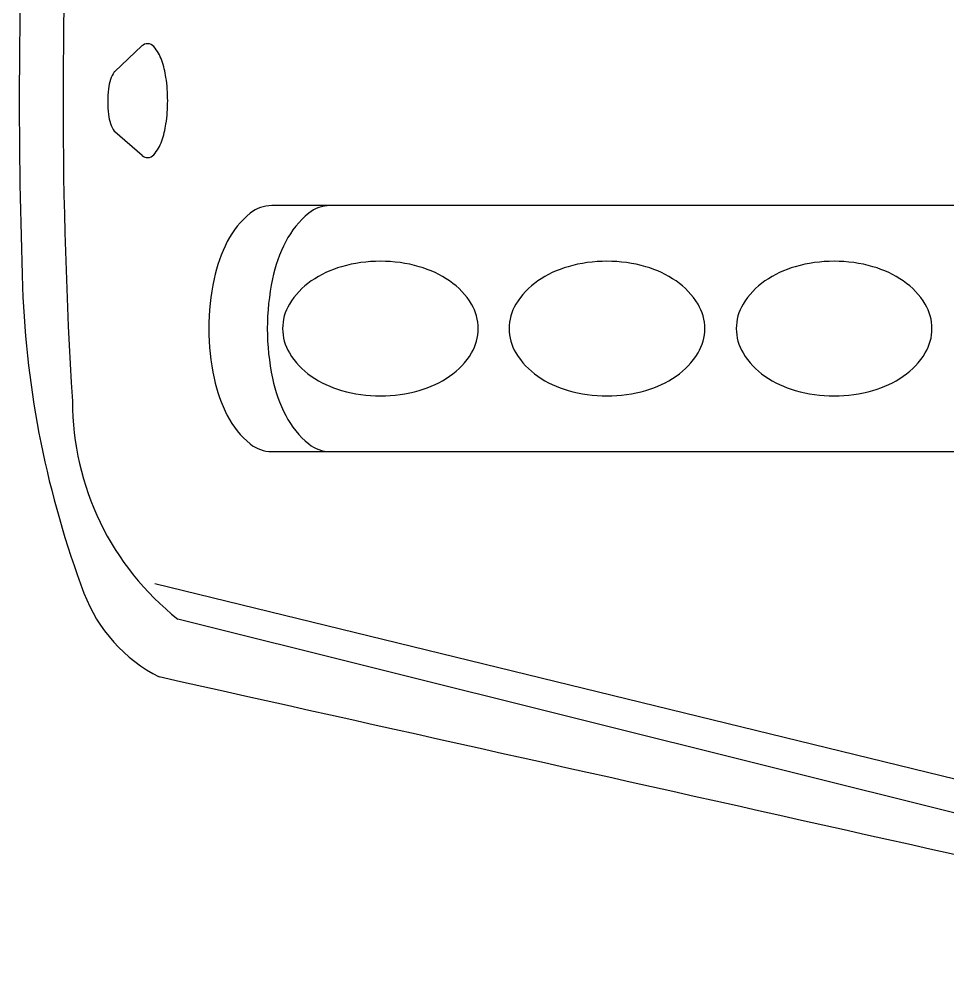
# Model space of a CAD drawing. Extents: x 941 to 1034, y 781 to 934.
# Drawn here: x 1012.04 to 1018.18, y 818.43 to 824.8 of the extents above; entities that cross this region are included whole.
import ezdxf

# ---------------------------------------------------------------- set-up
doc = ezdxf.new("R2010")
doc.units = 0
doc.header["$MEASUREMENT"] = 0
doc.layers.add('1', color=4, linetype='Continuous')

# ---------------------------------------------------------------- blocks, each defined once
blk = doc.blocks.new('2005ENVOY')
at = {"layer": '1', "color": 3}
for p, q in [((71.23855442971546, 23.7808711380361), (71.4185323035573, 23.94952219012964)), ((71.4200231950864, 23.22503746586369), (71.23919204577885, 23.38238515509522)), ((71.50451610761297, 20.39786972225431), (77.76130160862226, 18.86942674163436))]:
    blk.add_line(p, q, dxfattribs=at)
at = {"layer": '1', "color": 2}
for p, q in [((77.83321238836777, 22.89457979195015), (72.27632097548451, 22.89457979195015)), ((72.27632097548451, 21.26950816800206), (77.83321238836777, 21.26950816800206)), ((77.65492456119296, 18.66418819738612), (71.65563462662112, 20.16200756156195))]:
    blk.add_line(p, q, dxfattribs=at)
for centre, radius, start, end in [((102.4489017721151, 23.58166798761465), 31.55198403308212, 176.4023897571531, 183.596251496045), ((72.27632097548474, 22.66951472061498), 0.2250650713351767, 90.00000000001303, 128.9853811671166), ((72.50209272190784, 22.39056433630469), 0.5839330113770386, 128.9853811670983, 152.897628366463), ((72.86557121720591, 22.20454400743233), 0.9922468359014788, 152.897628366463, 168.0313128288637), ((73.44344126552289, 22.08204397997611), 1.582958313247872, 168.0313128288637, 180), ((73.44344126552357, 22.08204397997599), 1.582958313248426, 179.9999999999935, 191.9686871711363), ((72.86557121720546, 21.95954395251965), 0.9922468359010892, 191.968687171149, 207.1023716335428), ((72.79689196681511, 21.60256269758918), 1.8378431425128, 180, 231.6125236717639), ((72.5020927219083, 21.77352362364741), 0.5839330113772665, 207.1023716335137, 231.0146188328834), ((72.27632097548451, 21.49457323933711), 0.2250650713351234, 231.01461883292, 270.000000000026)]:
    blk.add_arc(centre, radius, start, end, dxfattribs=at)
at = {"layer": '1', "color": 3}
for centre, radius, start, end in [((104.749469969131, 23.57860690840857), 34.14183231221356, 177.4893274968755, 182.0536179627052), ((71.4558078633653, 23.9097431557434), 0.05451457544277361, 90.00000000009119, 133.1391364029424), ((71.4558078633653, 23.9097431557434), 0.05451457544279685, 40.44461553467885, 89.99999999993486), ((71.27782059005301, 23.75802497024824), 0.2883903486025502, 19.44710277795934, 40.44461553476645), ((70.98799249779643, 23.65569249409191), 0.5957537471022444, 8.320546962348056, 19.44710277790369), ((71.37129423177919, 23.67812657824572), 0.1681998329008754, 143.7205804325652, 163.0885723743241), ((71.25449623047109, 23.7638586654208), 0.02331448553626361, 133.1391364022834, 143.7205804319737), ((71.56151527902136, 23.62029156107747), 0.3670186851879795, 163.0885723743303, 172.8220760482685), ((70.52481799827831, 23.58795299820008), 1.063855505598895, 6.513775987637282e-12, 8.320546962387668), ((71.86623293780929, 23.58191604419414), 0.6741433046394713, 172.822076048275, 180.0000000000196), ((71.86623293780929, 23.58191604419358), 0.6741433046394576, 179.9999999999805, 187.177923951725), ((70.52481799827763, 23.58795299820019), 1.063855505599647, 351.6794530376123, 0), ((71.56151527902205, 23.54354052731014), 0.3670186851886076, 187.1779239517113, 196.9114276256491), ((71.37129423177919, 23.485705510142), 0.1681998329008746, 196.9114276256759, 216.2794195674348), ((70.98799249779597, 23.52021350230825), 0.5957537471028108, 340.5528972221107, 351.6794530376657), ((71.25449623047132, 23.39997342296681), 0.02331448553649549, 216.2794195675651, 228.9722967282968), ((71.27782059005278, 23.41788102615192), 0.2883903486026009, 319.5553844652335, 340.5528972220407), ((71.4558078633653, 23.26616284065665), 0.0545145754427041, 228.9722967281215, 269.9999999999218), ((71.4558078633653, 23.26616284065676), 0.05451457544281624, 270.0000000000782, 319.555384465312), ((72.66302865418709, 22.66951472061521), 0.2250650713348567, 90.00000000005213, 128.9853811671492), ((72.88880040061042, 22.39056433630435), 0.5839330113772123, 128.9853811670841, 152.8976283664484), ((73.25227889590826, 22.20454400743233), 0.9922468359014788, 152.897628366463, 168.0313128288637), ((72.99501729240762, 21.58965392866958), 0.9372956935084815, 89.99999999997395, 105.9014221350626), ((72.99501729240853, 21.58965392867026), 0.937295693507869, 74.0985778649374, 90.00000000002606), ((74.49220957424734, 21.5896539286698), 0.9372956935083392, 90, 105.9014221350894), ((74.49220957424711, 21.58965392866958), 0.9372956935085952, 74.09857786489624, 89.99999999997395), ((75.99402190033095, 21.5896539286698), 0.9372956935083975, 90.00000000002606, 105.9014221351163), ((75.9940219003305, 21.58965392866969), 0.9372956935085384, 74.09857786491055, 90), ((72.92599746269423, 21.83192709990931), 0.6853829578316043, 105.9014221350626, 124.5190890077774), ((73.06403712212193, 21.83192709990965), 0.6853829578313059, 55.48091099219003, 74.09857786491055), ((74.42318974453326, 21.83192709990965), 0.6853829578311513, 105.9014221350626, 124.5190890077918), ((74.56122940396165, 21.83192709990954), 0.6853829578311438, 55.48091099224069, 74.09857786495172), ((75.92500207061619, 21.83192709990965), 0.6853829578310049, 105.9014221350357, 124.5190890077593), ((76.06304173004457, 21.83192709990931), 0.6853829578316043, 55.48091099222257, 74.0985778649374), ((73.83014894422547, 22.08204397997611), 1.582958313247872, 168.0313128288637, 180), ((72.82056934230093, 21.98521653336127), 0.4993379660213499, 124.5190890077918, 148.9413565925307), ((73.16946524251523, 21.98521653336115), 0.4993379660213707, 31.05864340746934, 55.48091099220814), ((74.31776162414042, 21.98521653336093), 0.4993379660217411, 124.5190890077918, 148.9413565925217), ((74.66665752435449, 21.98521653336127), 0.4993379660213499, 31.05864340746934, 55.48091099220814), ((75.81957395022357, 21.98521653336115), 0.4993379660215605, 124.5190890078063, 148.9413565925452), ((76.16846985043742, 21.98521653336138), 0.4993379660213632, 31.05864340743136, 55.4809109921756), ((77.0002222287078, 22.58358127708209), 6.374750611639014, 182.0536179627052, 200.6571389996166), ((72.65979438254669, 22.08204397997611), 0.3116570077384892, 148.9413565925217, 180.0000000000065), ((73.33024020226969, 22.08204397997599), 0.3116570077384182, 6.513775987637282e-12, 31.05864340748386), ((74.15698666438573, 22.08204397997622), 0.3116570077383614, 148.9413565925508, 180.0000000000261), ((74.82743248410873, 22.08204397997611), 0.3116570077384892, 359.9999999999935, 31.05864340747828), ((75.65879899046888, 22.08204397997599), 0.3116570077384182, 148.9413565925161, 179.9999999999935), ((76.32924481019234, 22.08204397997588), 0.3116570077383471, 3.908265592582369e-11, 31.05864340753078), ((73.83014894422593, 22.08204397997599), 1.582958313248426, 179.9999999999935, 191.9686871711363), ((72.65979438254647, 22.08204397997588), 0.3116570077383614, 179.9999999999739, 211.0586434074492), ((73.33024020226969, 22.08204397997622), 0.3116570077382931, 328.9413565925071, 359.999999999974), ((74.15698666438573, 22.08204397997599), 0.3116570077382319, 179.999999999987, 211.0586434074548), ((74.82743248410895, 22.08204397997611), 0.3116570077384182, 328.9413565925161, 359.9999999999935), ((75.65879899046888, 22.08204397997622), 0.3116570077382931, 180.0000000000261, 211.0586434074928), ((76.32924481019211, 22.08204397997633), 0.311657007738475, 328.9413565924748, 359.9999999999544), ((72.82056934230093, 22.17887142659129), 0.4993379660215551, 211.0586434074928, 235.4809109922407), ((73.16946524251478, 22.17887142659083), 0.4993379660215556, 304.5190890078244, 328.9413565925742), ((74.31776162414042, 22.17887142659117), 0.4993379660215541, 211.0586434074694, 235.4809109922226), ((74.66665752435449, 22.17887142659106), 0.4993379660213707, 304.5190890077919, 328.9413565925307), ((75.8195739502238, 22.17887142659083), 0.4993379660215556, 211.0586434074258, 235.4809109921756), ((76.16846985043742, 22.17887142659072), 0.4993379660213761, 304.5190890078244, 328.9413565925686), ((73.25227889590803, 21.95954395251965), 0.9922468359010892, 191.968687171149, 207.1023716335428), ((72.92599746269468, 22.33216086004336), 0.6853829578322456, 235.4809109922082, 254.098577864898), ((73.06403712212284, 22.33216086004256), 0.6853829578309332, 285.9014221350214, 304.5190890077449), ((74.42318974453303, 22.33216086004234), 0.6853829578307689, 235.4809109922226, 254.0985778649374), ((74.56122940396074, 22.33216086004302), 0.6853829578319207, 285.9014221351163, 304.51908900781), ((75.92500207061619, 22.33216086004256), 0.6853829578310813, 235.4809109922407, 254.0985778649517), ((76.06304173004435, 22.33216086004336), 0.6853829578320991, 285.9014221350752, 304.5190890077737), ((72.9950172924083, 22.5744340312832), 0.9372956935092626, 254.0985778649249, 270), ((72.9950172924074, 22.5744340312815), 0.9372956935076004, 270.0000000000391, 285.9014221351432), ((74.49220957424802, 22.57443403128241), 0.9372956935084105, 254.0985778648694, 269.9999999999609), ((74.49220957424734, 22.5744340312832), 0.9372956935092626, 270, 285.9014221350752), ((75.99402190033072, 22.57443403128195), 0.9372956935079557, 254.0985778648837, 269.999999999987), ((75.9940219003305, 22.5744340312832), 0.9372956935092626, 270, 285.9014221350752), ((72.88880040061065, 21.77352362364775), 0.5839330113774406, 207.102371633537, 231.0146188329017), ((72.66302865418686, 21.49457323933689), 0.2250650713348037, 231.0146188328874, 269.999999999987), ((71.99927516580556, 20.69815484439675), 1.030192223987304, 200.6571389996166, 243.0173386340314), ((-793.0914453804883, -3864.557867247799), 3979.403842014227, 77.31738046826786, 77.45099374771934)]:
    blk.add_arc(centre, radius, start, end, dxfattribs=at)

msp = doc.modelspace()

# ---------------------------------------------------------------- block references
at = {"layer": '1'}
msp.add_blockref('2005ENVOY', (941.4328343109757, 800.6753254505902), dxfattribs=at)

doc.saveas('drawing.dxf')
